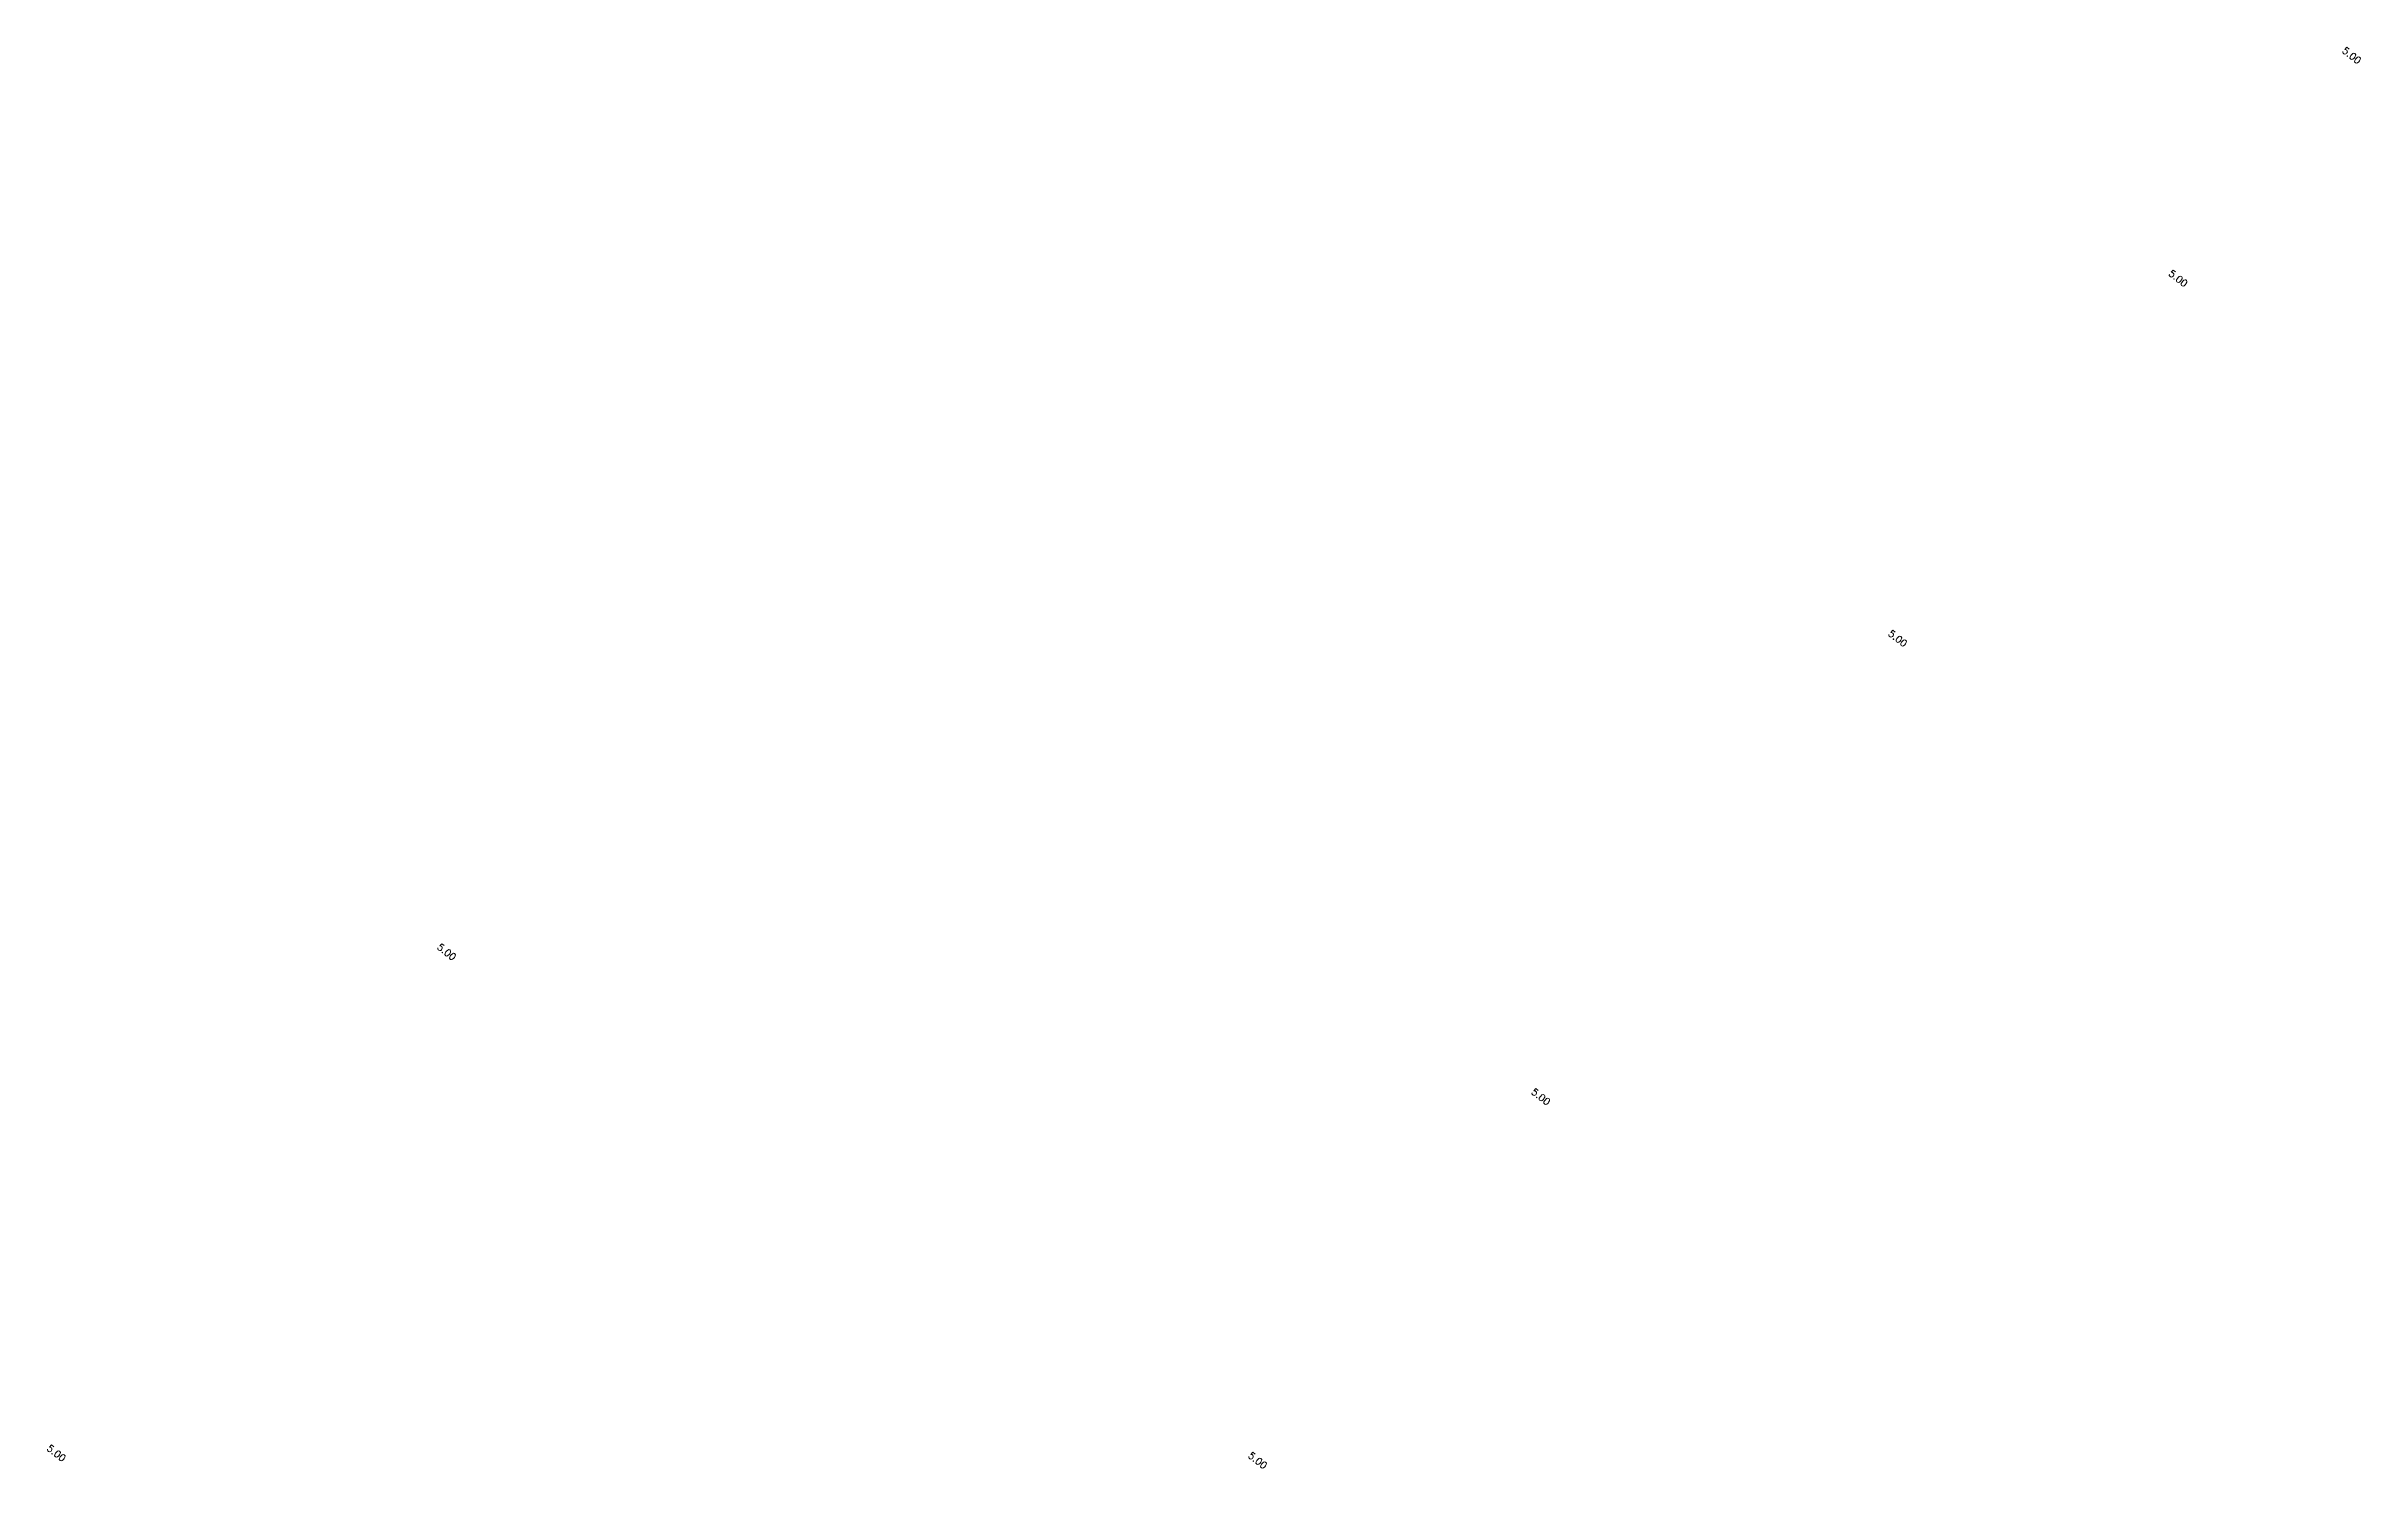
# Model space of a CAD drawing. Header units: millimetres. Extents: x -4430026 to 4783824, y 584 to 9593110.
# Drawn here: x 4783187 to 4783824, y 6141236 to 6141628 of the extents above; entities that cross this region are included whole.
import ezdxf

# ---------------------------------------------------------------- set-up
doc = ezdxf.new("R2010")
doc.units = ezdxf.units.MM
doc.layers.add('Cota', color=8, linetype='Continuous')
doc.styles.add('ROMANS', font='romans.shx')
doc.dimstyles.new('BOLA100', dxfattribs={"dimscale": 0, "dimtxt": 1.9, "dimasz": 0.18, "dimexe": 0.18, "dimexo": 0.063, "dimgap": 0, "dimtad": 1, "dimzin": 4, "dimdsep": 46, "dimtxsty": 'ROMANS', "dimcen": 0.09, "dimse1": 1, "dimse2": 1, "dimsd1": 1, "dimsd2": 1, "dimclrt": 256, "dimaunit": 1, "dimadec": 4, "dimazin": 0, "dimtfac": 1.2, "dimtix": 1, "dimtmove": 2, "dimatfit": 3, "dimfxl": 1, "dimtvp": 2, "dimtolj": 1, "dimtzin": 4, "dimarcsym": 0})

# ---------------------------------------------------------------- blocks, each defined once
blk = doc.blocks.new('*D7517')
at = {"layer": 'DEFPOINTS', "color": 0}
for p in [(4783187.38, 6141241.59), (4783191.33, 6141238.52), (4783191.33, 6141238.52)]:
    blk.add_point(p, dxfattribs=at)
at = {"layer": 'Cota', "insert": (4783189.94, 6141240.81), "char_height": 1.9, "attachment_point": 5, "rotation": 322.09358, "style": 'ROMANS'}
blk.add_mtext('\\A1;5.00', dxfattribs=at)
blk = doc.blocks.new('*D7519')
at = {"layer": 'DEFPOINTS', "color": 0}
for p in [(4783294.76, 6141379.5), (4783298.71, 6141376.42), (4783298.71, 6141376.42)]:
    blk.add_point(p, dxfattribs=at)
at = {"layer": 'Cota', "insert": (4783297.32, 6141378.71), "char_height": 1.9, "attachment_point": 5, "rotation": 322.09358, "style": 'ROMANS'}
blk.add_mtext('\\A1;5.00', dxfattribs=at)
blk = doc.blocks.new('*D7541')
at = {"layer": 'DEFPOINTS', "color": 0}
for p in [(4783595.79, 6141339.64), (4783599.73, 6141336.57), (4783599.73, 6141336.57)]:
    blk.add_point(p, dxfattribs=at)
at = {"layer": 'Cota', "insert": (4783598.34, 6141338.85), "char_height": 1.9, "attachment_point": 5, "rotation": 322.09358, "style": 'ROMANS'}
blk.add_mtext('\\A1;5.00', dxfattribs=at)
blk = doc.blocks.new('*D7543')
at = {"layer": 'DEFPOINTS', "color": 0}
for p in [(4783517.88, 6141239.58), (4783521.82, 6141236.51), (4783521.82, 6141236.51)]:
    blk.add_point(p, dxfattribs=at)
at = {"layer": 'Cota', "insert": (4783520.43, 6141238.8), "char_height": 1.9, "attachment_point": 5, "rotation": 322.09358, "style": 'ROMANS'}
blk.add_mtext('\\A1;5.00', dxfattribs=at)
blk = doc.blocks.new('*D7551')
at = {"layer": 'DEFPOINTS', "color": 0}
for p in [(4783693.96, 6141465.72), (4783697.91, 6141462.65), (4783697.91, 6141462.65)]:
    blk.add_point(p, dxfattribs=at)
at = {"layer": 'Cota', "insert": (4783696.52, 6141464.93), "char_height": 1.9, "attachment_point": 5, "rotation": 322.09358, "style": 'ROMANS'}
blk.add_mtext('\\A1;5.00', dxfattribs=at)
blk = doc.blocks.new('*D7556')
at = {"layer": 'DEFPOINTS', "color": 0}
for p in [(4783771.11, 6141564.8), (4783775.05, 6141561.73), (4783775.05, 6141561.73)]:
    blk.add_point(p, dxfattribs=at)
at = {"layer": 'Cota', "insert": (4783773.67, 6141564.01), "char_height": 1.9, "attachment_point": 5, "rotation": 322.09358, "style": 'ROMANS'}
blk.add_mtext('\\A1;5.00', dxfattribs=at)
blk = doc.blocks.new('*D7562')
at = {"layer": 'DEFPOINTS', "color": 0}
for p in [(4783818.85, 6141626.1), (4783822.79, 6141623.03), (4783822.79, 6141623.03)]:
    blk.add_point(p, dxfattribs=at)
at = {"layer": 'Cota', "insert": (4783821.4, 6141625.32), "char_height": 1.9, "attachment_point": 5, "rotation": 322.09358, "style": 'ROMANS'}
blk.add_mtext('\\A1;5.00', dxfattribs=at)

msp = doc.modelspace()

# ---------------------------------------------------------------- dimensions: what is measured, and where the dimension line sits
at = {"layer": 'Cota'}
for p1, p2, picture, middle in [((4783818.846, 6141626.104), (4783822.791, 6141623.032), '*D7562', (4783821.402, 6141625.318)), ((4783771.109, 6141564.797), (4783775.054, 6141561.725), '*D7556', (4783773.665, 6141564.011)), ((4783693.962, 6141465.72), (4783697.907, 6141462.648), '*D7551', (4783696.518, 6141464.933)), ((4783294.764, 6141379.496), (4783298.709, 6141376.424), '*D7519', (4783297.32, 6141378.71)), ((4783595.788, 6141339.639), (4783599.733, 6141336.567), '*D7541', (4783598.344, 6141338.852)), ((4783187.383, 6141241.592), (4783191.328, 6141238.52), '*D7517', (4783189.94, 6141240.806)), ((4783517.878, 6141239.582), (4783521.823, 6141236.51), '*D7543', (4783520.434, 6141238.795))]:
    dim = msp.add_aligned_dim(p1=p1, p2=p2, distance=0, dimstyle='BOLA100', override={"dimscale": 1}, dxfattribs=at)
    dim.commit()
    dim.dimension.update_dxf_attribs({"geometry": picture, "text_midpoint": middle})

doc.saveas('drawing.dxf')
